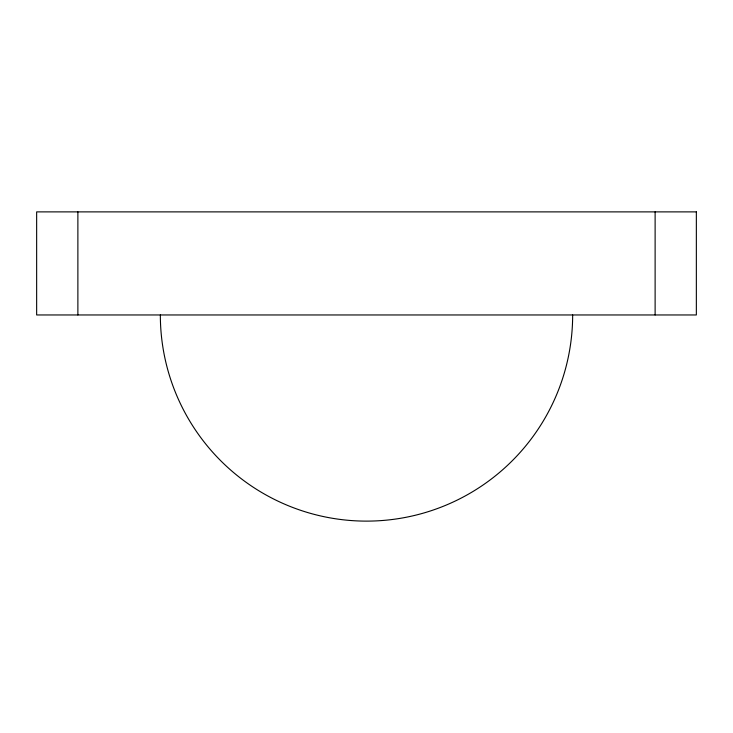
<?xml version="1.0" encoding="UTF-8"?>
<svg xmlns="http://www.w3.org/2000/svg" width="733" height="733" viewBox="0 0 733 733"><rect width="100%" height="100%" fill="white"/><g stroke="black" fill="none" stroke-linecap="round" stroke-linejoin="round"><path stroke-width="1.1" d="M655.119 211.883L655.119 314.961M77.881 211.883L77.881 314.961M572.656 314.961A206.156 206.156 0 0 1 366.5 521.117A206.156 206.156 0 0 1 160.344 314.961M696.35 211.883L36.65 211.883L36.65 314.961L696.35 314.961L696.35 211.883"/></g></svg>
